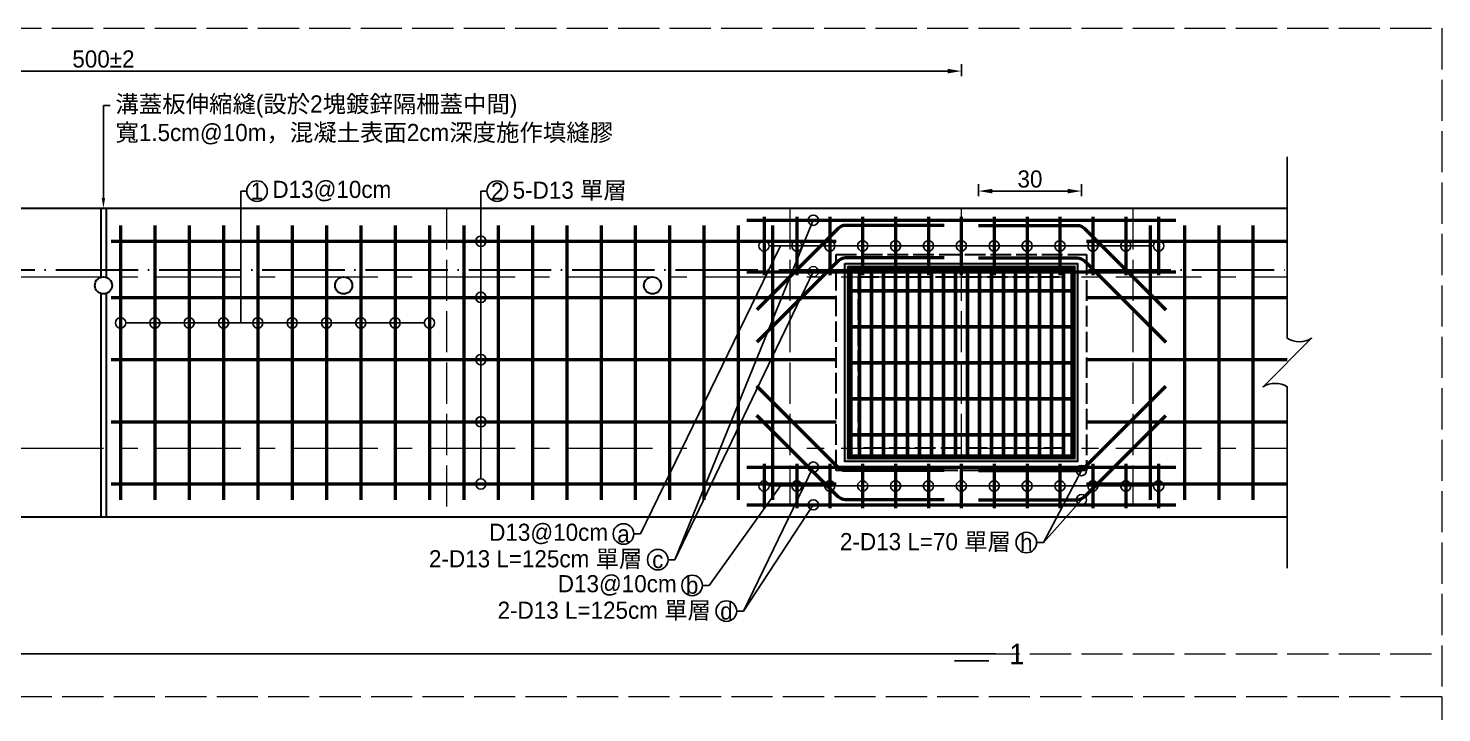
# Model space of a CAD drawing. Extents: x -2931 to 4779, y -2120 to 304.
# Drawn here: x 327.2 to 739.1, y -1000.1 to -800.5 of the extents above; entities that cross this region are included whole.
import ezdxf
from ezdxf import colors
from ezdxf.entities.mleader import LeaderData, LeaderLine
from ezdxf.math import Vec2, Vec3

# ---------------------------------------------------------------- set-up
doc = ezdxf.new("R2010")
doc.units = 0
doc.header["$MEASUREMENT"] = 0
for name, pattern in [('ACAD_ISO02W100', [15, 12, -3]), ('ACAD_ISO04W100', [30, 24, -3, 0, -3]), ('CENTERX2', [4, 2.5, -0.5, 0.5, -0.5])]:
    doc.linetypes.add(name, pattern=pattern)
doc.layers.add('一、4.基本-隱藏', color=9, linetype='ACAD_ISO02W100', lineweight=20, plot=False)
doc.layers.add('三、3.文字-註解文字', color=2, linetype='Continuous')
for name, color, linetype, lineweight in [('二、1.繪圖-既有設施', 8, 'Continuous', 20), ('二、2.繪圖-施作項目', 181, 'Continuous', 30), ('二、5.繪圖-鋼筋', 60, 'Continuous', 50), ('二、6.繪圖-其他施作項目', 35, 'Continuous', 30)]:
    doc.layers.add(name, color=color, linetype=linetype, lineweight=lineweight)
doc.styles.add('次圖名(詳圖)', font='MS PGothic.ttf', dxfattribs={"height": 6})
doc.styles.add('註解文字', font='MS PGothic.ttf', dxfattribs={"height": 5})
doc.dimstyles.new('註解文字', dxfattribs={"dimtxt": 5, "dimasz": 4, "dimexe": 2, "dimexo": 2.5, "dimgap": 1, "dimtad": 2, "dimzin": 0, "dimdsep": 46, "dimtxsty": '註解文字', "dimcen": 0.1, "dimclrd": 256, "dimclre": 256, "dimclrt": 256, "dimadec": 0, "dimazin": 0, "dimtfac": 1, "dimtofl": 0, "dimtmove": 0, "dimatfit": 3, "dimfxl": 1.5, "dimfxlon": 1, "dimtolj": 1, "dimtzin": 0, "dimlwd": -1, "dimlwe": -1, "dimarcsym": 1})
pattern_1 = [(45, (-721.2158, -689.31), (-2.65165, 2.65165), []), (45, (-720.332, -689.31), (-2.65165, 2.65165), []), (45, (-719.448, -689.31), (-2.65165, 2.65165), []), (45, (-718.564, -689.31), (-2.65165, 2.65165), [])]

# ---------------------------------------------------------------- blocks, each defined once
blk = doc.blocks.new('_None')
blk = doc.blocks.new('_Small')
at = {"color": 0, "linetype": 'ByBlock', "lineweight": -2}
blk.add_circle((0, 0), 0.25, dxfattribs=at)
blk = doc.blocks.new('*D73')
at = {"layer": 'Defpoints', "color": 0, "transparency": 16777216}
for p in [(99.15, -812.96), (99.15, -857.96), (599.15, -857.96)]:
    blk.add_point(p, dxfattribs=at)
at = {"layer": '三、3.文字-註解文字', "transparency": 16777216}
for p, q in [((99.15, -814.46), (99.15, -810.96)), ((599.15, -814.46), (599.15, -810.96)), ((595.15, -812.96), (103.15, -812.96))]:
    blk.add_line(p, q, dxfattribs=at)
for points in [[(103.15, -812.3), (103.15, -813.63), (99.15, -812.96)], [(595.15, -812.3), (595.15, -813.63), (599.15, -812.96)]]:
    blk.add_solid(points, dxfattribs=at)
at = {"layer": '三、3.文字-註解文字', "transparency": 16777216, "insert": (349.15, -809.46), "char_height": 5, "attachment_point": 5, "style": '註解文字'}
blk.add_mtext('\\A1;500±2', dxfattribs=at)
blk = doc.blocks.new('*D93')
at = {"layer": 'Defpoints', "color": 0, "linetype": 'Continuous', "transparency": 16777216}
for p in [(634.15, -847.96), (604.15, -857.96), (634.15, -857.96)]:
    blk.add_point(p, dxfattribs=at)
at = {"layer": '三、3.文字-註解文字', "transparency": 16777216}
for p, q in [((604.15, -849.46), (604.15, -845.96)), ((608.15, -847.96), (630.15, -847.96)), ((634.15, -849.46), (634.15, -845.96))]:
    blk.add_line(p, q, dxfattribs=at)
at = {"layer": '三、3.文字-註解文字', "linetype": 'Continuous', "transparency": 16777216}
for points in [[(608.15, -847.3), (608.15, -848.63), (604.15, -847.96)], [(630.15, -847.3), (630.15, -848.63), (634.15, -847.96)]]:
    blk.add_solid(points, dxfattribs=at)
at = {"layer": '三、3.文字-註解文字', "linetype": 'Continuous', "transparency": 16777216, "insert": (619.15, -844.46), "char_height": 5, "attachment_point": 5, "style": '註解文字'}
blk.add_mtext('\\A1;30', dxfattribs=at)

msp = doc.modelspace()

# ---------------------------------------------------------------- hatches: boundary and pattern name
at = {"layer": '二、6.繪圖-其他施作項目'}
h = msp.add_hatch(color=256, dxfattribs=at)
h.dxf.hatch_style = 1
h.paths.add_polyline_path([(565.245, -926.864), (633.045, -926.864), (633.045, -869.064), (565.245, -869.064)])
h.paths.add_polyline_path([(566.145, -869.964), (632.145, -869.964), (632.145, -925.964), (566.145, -925.964)], flags=16)
h = msp.add_hatch(dxfattribs=at)
h.set_pattern_fill('ANSI34', color=256, scale=5)
h.set_pattern_definition(pattern_1)
h.paths.add_polyline_path([(631.145, -876.714), (567.145, -876.714), (567.145, -877.214), (631.145, -877.214)])
h = msp.add_hatch(dxfattribs=at)
h.set_pattern_fill('ANSI34', color=256, scale=5)
h.set_pattern_definition(pattern_1)
h.paths.add_polyline_path([(631.145, -887.214), (567.145, -887.214), (567.145, -887.714), (631.145, -887.714)])
h = msp.add_hatch(dxfattribs=at)
h.set_pattern_fill('ANSI34', color=256, scale=5)
h.set_pattern_definition(pattern_1)
h.paths.add_polyline_path([(631.145, -897.714), (567.145, -897.714), (567.145, -898.214), (631.145, -898.214)])
h = msp.add_hatch(dxfattribs=at)
h.set_pattern_fill('ANSI34', color=256, scale=5)
h.set_pattern_definition(pattern_1)
h.paths.add_polyline_path([(631.145, -908.214), (567.145, -908.214), (567.145, -908.714), (631.145, -908.714)])
h = msp.add_hatch(dxfattribs=at)
h.set_pattern_fill('ANSI34', color=256, scale=5)
h.set_pattern_definition(pattern_1)
h.paths.add_polyline_path([(631.145, -918.714), (567.145, -918.714), (567.145, -919.214), (631.145, -919.214)])

# ---------------------------------------------------------------- linework, layer by layer
at = {"layer": '一、4.基本-隱藏'}
for points in [[(-40.855, -800.464), (739.145, -800.464), (739.145, -1307.464), (-40.855, -1307.464)], [(-40.855, -800.464), (739.145, -800.464), (739.145, -995.464), (-40.855, -995.464)]]:
    msp.add_lwpolyline(points, close=True, dxfattribs=at)
for points in [[(449.145, -852.964), (449.145, -942.964)], [(549.145, -852.964), (549.145, -942.964)], [(599.145, -852.964), (599.145, -942.964)], [(649.145, -852.964), (649.145, -942.964)], [(-40.855, -982.964), (739.145, -982.964)]]:
    msp.add_lwpolyline(points, dxfattribs=at)
at = {"layer": '三、3.文字-註解文字'}
msp.add_lwpolyline([(694.145, -957.964), (694.145, -905.035, 0.2828427), (687.074, -905.035), (701.216, -890.893, -0.2828427), (694.145, -890.893), (694.145, -837.964)], format="xyb", dxfattribs=at)
at = {"layer": '三、3.文字-註解文字', "color": 144}
for points in [[(655.145, -863.964), (543.145, -863.964)], [(655.145, -933.964), (543.145, -933.964)]]:
    msp.add_lwpolyline(points, dxfattribs=at)
at = {"layer": '三、3.文字-註解文字'}
for points in [[(355.645, -886.415), (442.645, -886.415)], [(89.145, -982.964), (609.145, -982.964)], [(607.145, -984.964), (597.145, -984.964)]]:
    msp.add_lwpolyline(points, dxfattribs=at)
for centre, radius in [((393.895, -847.964), 3), ((463.895, -847.964), 3), ((459.145, -862.594), 1.5), ((459.145, -878.964), 1.5), ((354.145, -886.415), 1.5), ((364.145, -886.415), 1.5), ((374.145, -886.415), 1.5), ((384.145, -886.415), 1.5), ((394.145, -886.415), 1.5), ((404.145, -886.415), 1.5), ((414.145, -886.415), 1.5), ((424.145, -886.415), 1.5), ((434.145, -886.415), 1.5), ((444.145, -886.415), 1.5), ((459.145, -897.104), 1.5), ((459.145, -915.244), 1.5), ((459.145, -933.384), 1.5), ((500.692, -947.964), 3), ((618.103, -950.464), 3), ((510.692, -955.464), 3), ((520.692, -962.964), 3), ((530.692, -970.464), 3)]:
    msp.add_circle(centre, radius, dxfattribs=at)
at = {"layer": '三、3.文字-註解文字', "color": 144}
for centre in [(541.645, -863.964), (551.228, -863.964), (560.812, -863.964), (570.395, -863.964), (579.978, -863.964), (589.562, -863.964), (599.145, -863.964), (608.728, -863.964), (618.312, -863.964), (627.895, -863.964), (637.478, -863.964), (647.062, -863.964), (656.645, -863.964), (541.645, -933.964), (551.228, -933.964), (560.812, -933.964), (570.395, -933.964), (579.978, -933.964), (589.562, -933.964), (599.145, -933.964), (608.728, -933.964), (618.312, -933.964), (627.895, -933.964), (637.478, -933.964), (647.062, -933.964), (656.645, -933.964)]:
    msp.add_circle(centre, 1.5, dxfattribs=at)
at = {"layer": '二、1.繪圖-既有設施', "linetype": 'CENTERX2', "ltscale": 10}
for points in [[(4.145, -872.964), (694.145, -872.964)], [(4.145, -922.964), (694.145, -922.964)]]:
    msp.add_lwpolyline(points, dxfattribs=at)
at = {"layer": '二、2.繪圖-施作項目', "linetype": 'Continuous'}
for points in [[(4.145, -852.964), (694.145, -852.964)], [(4.145, -942.964), (694.145, -942.964)]]:
    msp.add_lwpolyline(points, dxfattribs=at)
at = {"layer": '二、2.繪圖-施作項目'}
for points in [[(348.395, -852.964), (348.395, -873.08)], [(349.895, -852.964), (349.895, -873.08)], [(348.395, -877.849), (348.395, -942.964)], [(349.895, -877.849), (349.895, -942.964)]]:
    msp.add_lwpolyline(points, dxfattribs=at)
at = {"layer": '二、2.繪圖-施作項目', "linetype": 'ACAD_ISO04W100'}
msp.add_lwpolyline([(4.145, -870.964), (694.145, -870.964)], dxfattribs=at)
at = {"layer": '二、5.繪圖-鋼筋'}
for points in [[(536.645, -856.464), (661.645, -856.464)], [(541.645, -855.464), (541.645, -872.464)], [(551.228, -855.464), (551.228, -872.464)], [(560.812, -855.464), (560.812, -872.464)], [(570.395, -855.464), (570.395, -872.464)], [(579.978, -855.464), (579.978, -872.464)], [(589.562, -855.464), (589.562, -872.464)], [(599.145, -855.464), (599.145, -872.464)], [(608.728, -855.464), (608.728, -872.464)], [(618.312, -855.464), (618.312, -872.464)], [(627.895, -855.464), (627.895, -872.464)], [(637.478, -855.464), (637.478, -872.464)], [(647.062, -855.464), (647.062, -872.464)], [(656.645, -855.464), (656.645, -872.464)], [(536.645, -871.464), (661.645, -871.464)], [(536.645, -928.464), (661.645, -928.464)], [(541.645, -927.464), (541.645, -940.464)], [(551.228, -927.464), (551.228, -940.464)], [(560.812, -927.464), (560.812, -940.464)], [(570.395, -927.464), (570.395, -940.464)], [(579.978, -927.464), (579.978, -940.464)], [(589.562, -927.464), (589.562, -940.464)], [(599.145, -927.464), (599.145, -940.464)], [(608.728, -927.464), (608.728, -940.464)], [(618.312, -927.464), (618.312, -940.464)], [(627.895, -927.464), (627.895, -940.464)], [(637.478, -927.464), (637.478, -940.464)], [(647.062, -927.464), (647.062, -940.464)], [(656.645, -927.464), (656.645, -940.464)], [(536.645, -939.464), (661.645, -939.464)]]:
    msp.add_lwpolyline(points, dxfattribs=at)
at = {"layer": '二、5.繪圖-鋼筋', "linetype": 'Continuous'}
for points in [[(354.145, -857.964), (354.145, -937.964)], [(364.145, -857.964), (364.145, -937.964)], [(374.145, -857.964), (374.145, -937.964)], [(384.145, -857.964), (384.145, -937.964)], [(394.145, -857.964), (394.145, -937.964)], [(404.145, -857.964), (404.145, -937.964)], [(414.145, -857.964), (414.145, -937.964)], [(424.145, -857.964), (424.145, -937.964)], [(434.145, -857.964), (434.145, -937.964)], [(444.145, -857.964), (444.145, -937.964)], [(454.145, -857.964), (454.145, -937.964)], [(464.145, -857.964), (464.145, -937.964)], [(474.145, -857.964), (474.145, -937.964)], [(484.145, -857.964), (484.145, -937.964)], [(494.145, -857.964), (494.145, -937.964)], [(504.145, -857.964), (504.145, -937.964)], [(514.145, -857.964), (514.145, -937.964)], [(524.145, -857.964), (524.145, -937.964)], [(534.145, -857.964), (534.145, -937.964)], [(544.145, -857.964), (544.145, -937.964)], [(654.145, -857.964), (654.145, -937.964)], [(664.145, -857.964), (664.145, -937.964)], [(674.145, -857.964), (674.145, -937.964)], [(684.145, -857.964), (684.145, -937.964)], [(351.395, -862.594), (562.645, -862.594)], [(635.645, -862.594), (694.145, -862.594)], [(351.395, -878.964), (562.645, -878.964)], [(635.645, -878.964), (694.145, -878.964)], [(351.395, -897.104), (562.645, -897.104)], [(635.645, -897.104), (694.145, -897.104)], [(351.395, -915.244), (562.645, -915.244)], [(635.645, -915.244), (694.145, -915.244)], [(351.395, -933.384), (562.645, -933.384)], [(635.645, -933.384), (694.145, -933.384)]]:
    msp.add_lwpolyline(points, dxfattribs=at)
at = {"layer": '二、5.繪圖-鋼筋'}
for points in [[(594.145, -857.964), (565.388, -857.964, 0.1989124), (563.266, -858.843), (539.565, -882.544)], [(604.145, -857.964), (632.902, -857.964, -0.1989124), (635.024, -858.843), (658.725, -882.544)], [(594.145, -867.464), (565.388, -867.464, 0.1989124), (563.266, -868.343), (539.565, -892.044)], [(604.145, -867.464), (632.902, -867.464, -0.1989124), (635.024, -868.343), (658.725, -892.044)], [(594.145, -929.464), (565.388, -929.464, -0.1989124), (563.266, -928.586), (539.565, -904.884)], [(604.145, -929.464), (632.902, -929.464, 0.1989124), (635.024, -928.586), (658.725, -904.884)], [(594.145, -937.964), (565.388, -937.964, -0.1989124), (563.266, -937.086), (539.565, -913.384)], [(604.145, -937.964), (632.902, -937.964, 0.1989124), (635.024, -937.086), (658.725, -913.384)]]:
    msp.add_lwpolyline(points, format="xyb", dxfattribs=at)
at = {"layer": '二、6.繪圖-其他施作項目', "linetype": 'ACAD_ISO02W100', "ltscale": 0.5}
for points in [[(562.645, -866.464), (635.645, -866.464), (635.645, -929.464), (562.645, -929.464)], [(569.145, -872.964), (629.145, -872.964), (629.145, -922.964), (569.145, -922.964)]]:
    msp.add_lwpolyline(points, close=True, dxfattribs=at)
at = {"layer": '二、6.繪圖-其他施作項目'}
for points in [[(565.245, -869.064), (633.045, -869.064), (633.045, -926.864), (565.245, -926.864)], [(566.145, -869.964), (632.145, -869.964), (632.145, -925.964), (566.145, -925.964)], [(566.645, -870.464), (631.645, -870.464), (631.645, -925.464), (566.645, -925.464)]]:
    msp.add_lwpolyline(points, close=True, dxfattribs=at)
for points in [[(566.645, -870.464), (631.645, -870.464)], [(566.645, -870.464), (566.645, -925.464)], [(567.145, -870.464), (567.145, -925.464)], [(567.145, -870.964), (631.145, -870.964)], [(569.145, -870.964), (569.145, -876.714)], [(569.645, -870.964), (569.645, -876.714)], [(572.645, -870.964), (572.645, -876.714)], [(573.145, -870.964), (573.145, -876.714)], [(576.145, -870.964), (576.145, -876.714)], [(576.645, -870.964), (576.645, -876.714)], [(579.645, -870.964), (579.645, -876.714)], [(580.145, -870.964), (580.145, -876.714)], [(583.145, -870.964), (583.145, -876.714)], [(583.645, -870.964), (583.645, -876.714)], [(586.645, -870.964), (586.645, -876.714)], [(587.145, -870.964), (587.145, -876.714)], [(590.145, -870.964), (590.145, -876.714)], [(590.645, -870.964), (590.645, -876.714)], [(593.645, -870.964), (593.645, -876.714)], [(594.145, -870.964), (594.145, -876.714)], [(597.145, -870.964), (597.145, -876.714)], [(597.645, -870.964), (597.645, -876.714)], [(600.645, -870.964), (600.645, -876.714)], [(601.145, -870.964), (601.145, -876.714)], [(604.145, -870.964), (604.145, -876.714)], [(604.645, -870.964), (604.645, -876.714)], [(607.645, -870.964), (607.645, -876.714)], [(608.145, -870.964), (608.145, -876.714)], [(611.145, -870.964), (611.145, -876.714)], [(611.645, -870.964), (611.645, -876.714)], [(614.645, -870.964), (614.645, -876.714)], [(615.145, -870.964), (615.145, -876.714)], [(618.145, -870.964), (618.145, -876.714)], [(618.645, -870.964), (618.645, -876.714)], [(621.645, -870.964), (621.645, -876.714)], [(622.145, -870.964), (622.145, -876.714)], [(625.145, -870.964), (625.145, -876.714)], [(625.645, -870.964), (625.645, -876.714)], [(628.645, -870.964), (628.645, -876.714)], [(629.145, -870.964), (629.145, -876.714)], [(631.145, -870.464), (631.145, -925.464)], [(631.645, -870.464), (631.645, -925.464)], [(567.145, -876.714), (631.145, -876.714)], [(567.145, -877.214), (631.145, -877.214)], [(569.145, -877.214), (569.145, -887.214)], [(569.645, -877.214), (569.645, -887.214)], [(572.645, -877.214), (572.645, -887.214)], [(573.145, -877.214), (573.145, -887.214)], [(576.145, -877.214), (576.145, -887.214)], [(576.645, -877.214), (576.645, -887.214)], [(579.645, -877.214), (579.645, -887.214)], [(580.145, -877.214), (580.145, -887.214)], [(583.145, -877.214), (583.145, -887.214)], [(583.645, -877.214), (583.645, -887.214)], [(586.645, -877.214), (586.645, -887.214)], [(587.145, -877.214), (587.145, -887.214)], [(590.145, -877.214), (590.145, -887.214)], [(590.645, -877.214), (590.645, -887.214)], [(593.645, -877.214), (593.645, -887.214)], [(594.145, -877.214), (594.145, -887.214)], [(597.145, -877.214), (597.145, -887.214)], [(597.645, -877.214), (597.645, -887.214)], [(600.645, -877.214), (600.645, -887.214)], [(601.145, -877.214), (601.145, -887.214)], [(604.145, -877.214), (604.145, -887.214)], [(604.645, -877.214), (604.645, -887.214)], [(607.645, -877.214), (607.645, -887.214)], [(608.145, -877.214), (608.145, -887.214)], [(611.145, -877.214), (611.145, -887.214)], [(611.645, -877.214), (611.645, -887.214)], [(614.645, -877.214), (614.645, -887.214)], [(615.145, -877.214), (615.145, -887.214)], [(618.145, -877.214), (618.145, -887.214)], [(618.645, -877.214), (618.645, -887.214)], [(621.645, -877.214), (621.645, -887.214)], [(622.145, -877.214), (622.145, -887.214)], [(625.145, -877.214), (625.145, -887.214)], [(625.645, -877.214), (625.645, -887.214)], [(628.645, -877.214), (628.645, -887.214)], [(629.145, -877.214), (629.145, -887.214)], [(567.145, -887.214), (631.145, -887.214)], [(567.145, -887.714), (631.145, -887.714)], [(569.145, -887.714), (569.145, -897.714)], [(569.645, -887.714), (569.645, -897.714)], [(572.645, -887.714), (572.645, -897.714)], [(573.145, -887.714), (573.145, -897.714)], [(576.145, -887.714), (576.145, -897.714)], [(576.645, -887.714), (576.645, -897.714)], [(579.645, -887.714), (579.645, -897.714)], [(580.145, -887.714), (580.145, -897.714)], [(583.145, -887.714), (583.145, -897.714)], [(583.645, -887.714), (583.645, -897.714)], [(586.645, -887.714), (586.645, -897.714)], [(587.145, -887.714), (587.145, -897.714)], [(590.145, -887.714), (590.145, -897.714)], [(590.645, -887.714), (590.645, -897.714)], [(593.645, -887.714), (593.645, -897.714)], [(594.145, -887.714), (594.145, -897.714)], [(597.145, -887.714), (597.145, -897.714)], [(597.645, -887.714), (597.645, -897.714)], [(600.645, -887.714), (600.645, -897.714)], [(601.145, -887.714), (601.145, -897.714)], [(604.145, -887.714), (604.145, -897.714)], [(604.645, -887.714), (604.645, -897.714)], [(607.645, -887.714), (607.645, -897.714)], [(608.145, -887.714), (608.145, -897.714)], [(611.145, -887.714), (611.145, -897.714)], [(611.645, -887.714), (611.645, -897.714)], [(614.645, -887.714), (614.645, -897.714)], [(615.145, -887.714), (615.145, -897.714)], [(618.145, -887.714), (618.145, -897.714)], [(618.645, -887.714), (618.645, -897.714)], [(621.645, -887.714), (621.645, -897.714)], [(622.145, -887.714), (622.145, -897.714)], [(625.145, -887.714), (625.145, -897.714)], [(625.645, -887.714), (625.645, -897.714)], [(628.645, -887.714), (628.645, -897.714)], [(629.145, -887.714), (629.145, -897.714)], [(567.145, -897.714), (631.145, -897.714)], [(567.145, -898.214), (631.145, -898.214)], [(569.145, -898.214), (569.145, -908.214)], [(569.645, -898.214), (569.645, -908.214)], [(572.645, -898.214), (572.645, -908.214)], [(573.145, -898.214), (573.145, -908.214)], [(576.145, -898.214), (576.145, -908.214)], [(576.645, -898.214), (576.645, -908.214)], [(579.645, -898.214), (579.645, -908.214)], [(580.145, -898.214), (580.145, -908.214)], [(583.145, -898.214), (583.145, -908.214)], [(583.645, -898.214), (583.645, -908.214)], [(586.645, -898.214), (586.645, -908.214)], [(587.145, -898.214), (587.145, -908.214)], [(590.145, -898.214), (590.145, -908.214)], [(590.645, -898.214), (590.645, -908.214)], [(593.645, -898.214), (593.645, -908.214)], [(594.145, -898.214), (594.145, -908.214)], [(597.145, -898.214), (597.145, -908.214)], [(597.645, -898.214), (597.645, -908.214)], [(600.645, -898.214), (600.645, -908.214)], [(601.145, -898.214), (601.145, -908.214)], [(604.145, -898.214), (604.145, -908.214)], [(604.645, -898.214), (604.645, -908.214)], [(607.645, -898.214), (607.645, -908.214)], [(608.145, -898.214), (608.145, -908.214)], [(611.145, -898.214), (611.145, -908.214)], [(611.645, -898.214), (611.645, -908.214)], [(614.645, -898.214), (614.645, -908.214)], [(615.145, -898.214), (615.145, -908.214)], [(618.145, -898.214), (618.145, -908.214)], [(618.645, -898.214), (618.645, -908.214)], [(621.645, -898.214), (621.645, -908.214)], [(622.145, -898.214), (622.145, -908.214)], [(625.145, -898.214), (625.145, -908.214)], [(625.645, -898.214), (625.645, -908.214)], [(628.645, -898.214), (628.645, -908.214)], [(629.145, -898.214), (629.145, -908.214)], [(567.145, -908.214), (631.145, -908.214)], [(567.145, -908.714), (631.145, -908.714)], [(569.145, -908.714), (569.145, -918.714)], [(569.645, -908.714), (569.645, -918.714)], [(572.645, -908.714), (572.645, -918.714)], [(573.145, -908.714), (573.145, -918.714)], [(576.145, -908.714), (576.145, -918.714)], [(576.645, -908.714), (576.645, -918.714)], [(579.645, -908.714), (579.645, -918.714)], [(580.145, -908.714), (580.145, -918.714)], [(583.145, -908.714), (583.145, -918.714)], [(583.645, -908.714), (583.645, -918.714)], [(586.645, -908.714), (586.645, -918.714)], [(587.145, -908.714), (587.145, -918.714)], [(590.145, -908.714), (590.145, -918.714)], [(590.645, -908.714), (590.645, -918.714)], [(593.645, -908.714), (593.645, -918.714)], [(594.145, -908.714), (594.145, -918.714)], [(597.145, -908.714), (597.145, -918.714)], [(597.645, -908.714), (597.645, -918.714)], [(600.645, -908.714), (600.645, -918.714)], [(601.145, -908.714), (601.145, -918.714)], [(604.145, -908.714), (604.145, -918.714)], [(604.645, -908.714), (604.645, -918.714)], [(607.645, -908.714), (607.645, -918.714)], [(608.145, -908.714), (608.145, -918.714)], [(611.145, -908.714), (611.145, -918.714)], [(611.645, -908.714), (611.645, -918.714)], [(614.645, -908.714), (614.645, -918.714)], [(615.145, -908.714), (615.145, -918.714)], [(618.145, -908.714), (618.145, -918.714)], [(618.645, -908.714), (618.645, -918.714)], [(621.645, -908.714), (621.645, -918.714)], [(622.145, -908.714), (622.145, -918.714)], [(625.145, -908.714), (625.145, -918.714)], [(625.645, -908.714), (625.645, -918.714)], [(628.645, -908.714), (628.645, -918.714)], [(629.145, -908.714), (629.145, -918.714)], [(567.145, -918.714), (631.145, -918.714)], [(567.145, -919.214), (631.145, -919.214)], [(569.145, -919.214), (569.145, -924.964)], [(569.645, -919.214), (569.645, -924.964)], [(572.645, -919.214), (572.645, -924.964)], [(573.145, -919.214), (573.145, -924.964)], [(576.145, -919.214), (576.145, -924.964)], [(576.645, -919.214), (576.645, -924.964)], [(579.645, -919.214), (579.645, -924.964)], [(580.145, -919.214), (580.145, -924.964)], [(583.145, -919.214), (583.145, -924.964)], [(583.645, -919.214), (583.645, -924.964)], [(586.645, -919.214), (586.645, -924.964)], [(587.145, -919.214), (587.145, -924.964)], [(590.145, -919.214), (590.145, -924.964)], [(590.645, -919.214), (590.645, -924.964)], [(593.645, -919.214), (593.645, -924.964)], [(594.145, -919.214), (594.145, -924.964)], [(597.145, -919.214), (597.145, -924.964)], [(597.645, -919.214), (597.645, -924.964)], [(600.645, -919.214), (600.645, -924.964)], [(601.145, -919.214), (601.145, -924.964)], [(604.145, -919.214), (604.145, -924.964)], [(604.645, -919.214), (604.645, -924.964)], [(607.645, -919.214), (607.645, -924.964)], [(608.145, -919.214), (608.145, -924.964)], [(611.145, -919.214), (611.145, -924.964)], [(611.645, -919.214), (611.645, -924.964)], [(614.645, -919.214), (614.645, -924.964)], [(615.145, -919.214), (615.145, -924.964)], [(618.145, -919.214), (618.145, -924.964)], [(618.645, -919.214), (618.645, -924.964)], [(621.645, -919.214), (621.645, -924.964)], [(622.145, -919.214), (622.145, -924.964)], [(625.145, -919.214), (625.145, -924.964)], [(625.645, -919.214), (625.645, -924.964)], [(628.645, -919.214), (628.645, -924.964)], [(629.145, -919.214), (629.145, -924.964)], [(566.645, -925.464), (631.645, -925.464)], [(567.145, -924.964), (631.145, -924.964)]]:
    msp.add_lwpolyline(points, dxfattribs=at)
for centre in [(349.145, -875.464), (419.145, -875.464), (509.145, -875.464)]:
    msp.add_circle(centre, 2.5, dxfattribs=at)

# ---------------------------------------------------------------- texts
at = {"layer": '三、3.文字-註解文字'}
for s, width, gutter_width, insert, char_height, attachment_point, style in [('1', 8.38231, 30, (393.895, -847.964), 5, 5, '註解文字'), ('D13@10cm', 15.95159, 30, (398.395, -847.964), 5, 4, '註解文字'), ('2', 8.38231, 30, (463.895, -847.964), 5, 5, '註解文字'), ('5-D13 單層', 42.88103, 30, (468.395, -847.964), 5, 4, '註解文字'), ('D13@10cm', 39.45942, 30, (496.192, -947.964), 5, 6, '註解文字'), ('a', 8.38231, 30, (500.692, -947.964), 5, 5, '註解文字'), ('2-D13 L=70 單層', 78.12323, 30, (613.603, -950.464), 5, 6, '註解文字'), ('h', 8.38231, 30, (618.103, -950.464), 5, 5, '註解文字'), ('2-D13 L=125cm 單層', 78.12323, 30, (506.192, -955.464), 5, 6, '註解文字'), ('c', 8.38231, 30, (510.692, -955.464), 5, 5, '註解文字'), ('D13@10cm', 78.12323, 30, (516.192, -962.964), 5, 6, '註解文字'), ('b', 8.38231, 30, (520.692, -962.964), 5, 5, '註解文字'), ('2-D13 L=125cm 單層', 78.12323, 30, (526.192, -970.464), 5, 6, '註解文字'), ('d', 8.38231, 30, (530.692, -970.464), 5, 5, '註解文字'), ('1', 3, 15, (613.145, -982.964), 6, 4, '次圖名(詳圖)')]:
    msp.add_mtext_dynamic_manual_height_columns(s, width=width, gutter_width=gutter_width, heights=[0], dxfattribs=dict(at, insert=insert, char_height=char_height, attachment_point=attachment_point, style=style))

# ---------------------------------------------------------------- dimensions: what is measured, and where the dimension line sits
dim = msp.add_linear_dim(base=(99.145, -812.964), p1=(599.145, -857.964), p2=(99.145, -857.964), text='500±2', dimstyle='註解文字', dxfattribs=at)
dim.commit()
dim.dimension.update_dxf_attribs({"geometry": '*D73', "text_midpoint": (349.145, -809.464)})
at = {"layer": '三、3.文字-註解文字', "linetype": 'Continuous'}
dim = msp.add_linear_dim(base=(634.145, -847.964), p1=(604.145, -857.964), p2=(634.145, -857.964), text='30', dimstyle='註解文字', dxfattribs=at)
dim.commit()
dim.dimension.update_dxf_attribs({"geometry": '*D93', "text_midpoint": (619.145, -844.464)})

# ---------------------------------------------------------------- leaders
at = {"layer": '三、3.文字-註解文字'}
ml = msp.add_multileader_mtext('Standard', dxfattribs=at)
ml.set_content('{\\fMS PGothic|b0|i0|c128|p34;溝蓋板伸縮縫(設於2塊鍍鋅隔柵蓋中間)}\\P{\\fMS PGothic|b0|i0|c128|p34;寬1.5cm@10m，混凝土表面2cm深度施作填縫膠}', color=256, style='註解文字')
ml.set_leader_properties(color=144, linetype='ByLayer', lineweight=-1)
ml.build(insert=Vec2(0, 0))
ml.multileader.update_dxf_attribs({"dogleg_length": 2, "arrow_head_size": 3})
ctx = ml.context
ctx.base_point, ctx.char_height, ctx.arrow_head_size, ctx.landing_gap_size, ctx.plane_origin = Vec3(351.145, -822.964), 5, 3, 1.5, Vec3(349.145, -857.964)
notes = []
notes.append((ctx, [(1, (1, 1, 0), (349.145, -822.964), (1, 0), 2, [(0, [(349.145, -852.964)], 0, [])])]))
ctx.mtext.insert, ctx.mtext.width, ctx.mtext.flow_direction = Vec3(352.645, -820.038), 178.42764, 5
ml = msp.add_multileader_mtext('Standard', dxfattribs=at)
ml.set_content('{\\fMS PGothic|b0|i0|c128|p34; }', color=256, style='註解文字')
ml.set_leader_properties(color=144, linetype='ByLayer', lineweight=-1)
ml.set_arrow_properties(name='NONE')
ml.build(insert=Vec2(0, 0))
ml.multileader.update_dxf_attribs({"dogleg_length": 1.75, "arrow_head_size": 3})
ctx = ml.context
ctx.base_point, ctx.char_height, ctx.arrow_head_size, ctx.landing_gap_size, ctx.plane_origin = Vec3(390.895, -847.964), 3, 3, 3, Vec3(360.249, -885.226)
notes.append((ctx, [(0, (1, 1, 0), (389.145, -847.964), (1, 0), 1.75, [(0, [(389.145, -886.415)], 0, [])])]))
ctx.mtext.insert, ctx.mtext.flow_direction = Vec3(393.895, -846.464), 5
ml = msp.add_multileader_mtext('Standard', dxfattribs=at)
ml.set_content('{\\fMS PGothic|b0|i0|c128|p34; }', color=256, style='註解文字')
ml.set_leader_properties(color=144, linetype='ByLayer', lineweight=-1)
ml.set_arrow_properties(name='NONE')
ml.build(insert=Vec2(0, 0))
ml.multileader.update_dxf_attribs({"dogleg_length": 1.75, "arrow_head_size": 3})
ctx = ml.context
ctx.base_point, ctx.char_height, ctx.arrow_head_size, ctx.landing_gap_size, ctx.plane_origin = Vec3(460.895, -847.964), 3, 3, 3, Vec3(430.249, -892.726)
notes.append((ctx, [(0, (1, 1, 0), (459.145, -847.964), (1, 0), 1.75, [(0, [(459.145, -931.884)], 0, [])])]))
ctx.mtext.insert, ctx.mtext.flow_direction = Vec3(463.895, -846.464), 5
ml = msp.add_multileader_mtext('Standard', dxfattribs=at)
ml.set_content(' ', color=256, style='註解文字')
ml.set_leader_properties(color=144, linetype='ByLayer', lineweight=-1)
ml.set_arrow_properties(name='SMALL')
ml.build(insert=Vec2(0, 0))
ml.multileader.update_dxf_attribs({"dogleg_length": 2, "arrow_head_size": 6})
ctx = ml.context
ctx.base_point, ctx.char_height, ctx.arrow_head_size, ctx.landing_gap_size, ctx.plane_origin = Vec3(505.476, -955.464), 5, 6, 3, Vec3(533.417, -915.478)
ctx.text_align_type = 2
notes.append((ctx, [(1, (1, 1, 0), (515.692, -955.464), (-1, 0), 2, [(0, [(556.02, -856.464)], 0, [])])]))
ctx.mtext.insert, ctx.mtext.alignment, ctx.mtext.flow_direction = Vec3(510.692, -952.964), 3, 5
ml = msp.add_multileader_mtext('Standard', dxfattribs=at)
ml.set_content(' ', color=256, style='註解文字')
ml.set_leader_properties(color=144, linetype='ByLayer', lineweight=-1)
ml.set_arrow_properties(name='NONE')
ml.build(insert=Vec2(0, 0))
ml.multileader.update_dxf_attribs({"dogleg_length": 2, "arrow_head_size": 3})
ctx = ml.context
ctx.base_point, ctx.char_height, ctx.arrow_head_size, ctx.landing_gap_size, ctx.plane_origin = Vec3(495.476, -947.964), 5, 3, 3, Vec3(523.833, -927.978)
ctx.text_align_type = 2
notes.append((ctx, [(1, (1, 1, 0), (505.692, -947.964), (-1, 0), 2, [(0, [(546.437, -863.964)], 0, [])])]))
ctx.mtext.insert, ctx.mtext.alignment, ctx.mtext.flow_direction = Vec3(500.692, -945.464), 3, 5
ml = msp.add_multileader_mtext('Standard', dxfattribs=at)
ml.set_content('{\\fMS PGothic|b0|i0|c128|p34; }', color=256, style='註解文字')
ml.set_leader_properties(color=144, linetype='ByLayer', lineweight=-1)
ml.set_arrow_properties(name='SMALL')
ml.build(insert=Vec2(0, 0))
ml.multileader.update_dxf_attribs({"dogleg_length": 2, "arrow_head_size": 6})
ctx = ml.context
ctx.base_point, ctx.char_height, ctx.arrow_head_size, ctx.landing_gap_size, ctx.plane_origin = Vec3(505.476, -955.464), 5, 6, 3, Vec3(533.417, -930.478)
ctx.text_align_type = 2
notes.append((ctx, [(1, (1, 1, 0), (515.692, -955.464), (-1, 0), 2, [(0, [(556.02, -871.464)], 0, [])])]))
ctx.mtext.insert, ctx.mtext.alignment, ctx.mtext.flow_direction = Vec3(510.692, -952.964), 3, 5
ml = msp.add_multileader_mtext('Standard', dxfattribs=at)
ml.set_content(' ', color=256, style='註解文字')
ml.set_leader_properties(color=144, linetype='ByLayer', lineweight=-1)
ml.set_arrow_properties(name='SMALL')
ml.build(insert=Vec2(0, 0))
ml.multileader.update_dxf_attribs({"dogleg_length": 2, "arrow_head_size": 6})
ctx = ml.context
ctx.base_point, ctx.char_height, ctx.arrow_head_size, ctx.landing_gap_size, ctx.plane_origin = Vec3(525.476, -970.464), 5, 6, 3, Vec3(531.333, -967.478)
ctx.text_align_type = 2
notes.append((ctx, [(1, (1, 1, 0), (535.692, -970.464), (-1, 0), 2, [(0, [(556.02, -928.464)], 0, [])])]))
ctx.mtext.insert, ctx.mtext.alignment, ctx.mtext.flow_direction = Vec3(530.692, -967.964), 3, 5
ml = msp.add_multileader_mtext('Standard', dxfattribs=at)
ml.set_content(' ', color=256, style='註解文字')
ml.set_leader_properties(color=144, linetype='ByLayer', lineweight=-1)
ml.set_arrow_properties(name='SMALL')
ml.build(insert=Vec2(0, 0))
ml.multileader.update_dxf_attribs({"dogleg_length": 2, "arrow_head_size": 6})
ctx = ml.context
ctx.base_point, ctx.char_height, ctx.arrow_head_size, ctx.landing_gap_size, ctx.plane_origin = Vec3(612.887, -950.464), 5, 6, 3, Vec3(611.542, -963.478)
ctx.text_align_type = 2
notes.append((ctx, [(1, (1, 1, 0), (623.103, -950.464), (-1, 0), 2, [(0, [(634.145, -929.464)], 0, [])])]))
ctx.mtext.insert, ctx.mtext.alignment, ctx.mtext.flow_direction = Vec3(618.103, -947.964), 3, 5
ml = msp.add_multileader_mtext('Standard', dxfattribs=at)
ml.set_content(' ', color=256, style='註解文字')
ml.set_leader_properties(color=144, linetype='ByLayer', lineweight=-1)
ml.set_arrow_properties(name='NONE')
ml.build(insert=Vec2(0, 0))
ml.multileader.update_dxf_attribs({"dogleg_length": 2, "arrow_head_size": 3})
ctx = ml.context
ctx.base_point, ctx.char_height, ctx.arrow_head_size, ctx.landing_gap_size, ctx.plane_origin = Vec3(515.476, -962.964), 5, 3, 3, Vec3(523.833, -977.978)
ctx.text_align_type = 2
notes.append((ctx, [(1, (1, 1, 0), (525.692, -962.964), (-1, 0), 2, [(0, [(546.437, -933.964)], 0, [])])]))
ctx.mtext.insert, ctx.mtext.alignment, ctx.mtext.flow_direction = Vec3(520.692, -960.464), 3, 5
ml = msp.add_multileader_mtext('Standard', dxfattribs=at)
ml.set_content('{\\fMS PGothic|b0|i0|c128|p34; }', color=256, style='註解文字')
ml.set_leader_properties(color=144, linetype='ByLayer', lineweight=-1)
ml.set_arrow_properties(name='SMALL')
ml.build(insert=Vec2(0, 0))
ml.multileader.update_dxf_attribs({"dogleg_length": 2, "arrow_head_size": 6})
ctx = ml.context
ctx.base_point, ctx.char_height, ctx.arrow_head_size, ctx.landing_gap_size, ctx.plane_origin = Vec3(525.476, -970.464), 5, 6, 3, Vec3(531.333, -982.478)
ctx.text_align_type = 2
notes.append((ctx, [(1, (1, 1, 0), (535.692, -970.464), (-1, 0), 2, [(0, [(556.02, -939.464)], 0, [])])]))
ctx.mtext.insert, ctx.mtext.alignment, ctx.mtext.flow_direction = Vec3(530.692, -967.964), 3, 5
ml = msp.add_multileader_mtext('Standard', dxfattribs=at)
ml.set_content(' ', color=256, style='註解文字')
ml.set_leader_properties(color=144, linetype='ByLayer', lineweight=-1)
ml.set_arrow_properties(name='SMALL')
ml.build(insert=Vec2(0, 0))
ml.multileader.update_dxf_attribs({"dogleg_length": 2, "arrow_head_size": 6})
ctx = ml.context
ctx.base_point, ctx.char_height, ctx.arrow_head_size, ctx.landing_gap_size, ctx.plane_origin = Vec3(612.887, -950.464), 5, 6, 3, Vec3(611.542, -971.978)
ctx.text_align_type = 2
notes.append((ctx, [(1, (1, 1, 0), (623.103, -950.464), (-1, 0), 2, [(0, [(634.145, -937.964)], 0, [])])]))
ctx.mtext.insert, ctx.mtext.alignment, ctx.mtext.flow_direction = Vec3(618.103, -947.964), 3, 5
for ctx, leaders in notes:
    for number, flags, end, landing, length, lines in leaders:
        leader = LeaderData()
        leader.index, (leader.has_last_leader_line, leader.has_dogleg_vector, leader.attachment_direction) = number, flags
        leader.last_leader_point, leader.dogleg_vector, leader.dogleg_length = Vec3(end), Vec3(landing), length
        for number, points, colour, breaks in lines:
            line = LeaderLine()
            line.index, line.vertices, line.color, line.breaks = number, Vec3.list(points), colors.encode_raw_color(colour), breaks
            leader.lines.append(line)
        ctx.leaders.append(leader)

doc.saveas('drawing.dxf')
